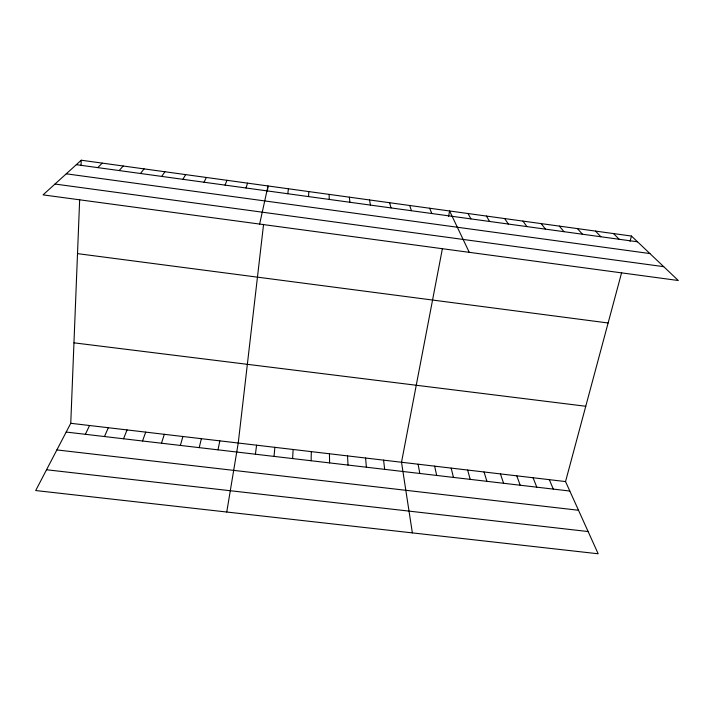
<?xml version="1.0" encoding="UTF-8"?>
<svg xmlns="http://www.w3.org/2000/svg" width="714" height="714" viewBox="0 0 714 714"><rect width="100%" height="100%" fill="white"/><g stroke="black" fill="none" stroke-linecap="round" stroke-linejoin="round"><path stroke-width="1.07" d="M311.125 460.735L311.313 451.632M621.644 272.614L565.542 481.575L598.171 553.778L35.7 490.545L70.757 423.295L79.665 199.545M81.021 165.577L81.235 160.222L631.462 236.048L678.3 280.513L43.054 194.877L81.235 160.222M308.555 196.591L308.814 191.584M292.606 458.566L293.124 449.49M274.033 456.398L274.872 447.339M263.573 224.339L238.235 443.019L226.749 512.018M267.375 191.495L268.018 185.961L259.637 224.08M255.416 454.211L256.585 445.179M287.778 193.735L288.447 188.782M442.43 248.454L401.518 462.261L412.362 532.885M448.562 216.387L449.597 210.987L469.259 252.337M218.002 449.838L219.832 440.85M199.215 447.633L201.384 438.682M630.043 241.314L631.462 236.048M180.374 445.429L182.882 436.504M246.035 187.996L247.526 183.141M161.48 443.216L164.327 434.317M142.532 440.993L145.718 432.122M123.531 438.771L127.056 429.926M225.062 185.113L226.972 180.303M104.467 436.54L108.341 427.722M85.359 434.299L89.58 425.508M204.017 182.222L206.346 177.465M182.909 179.321L185.658 174.618M161.73 176.412L164.907 171.753M140.48 173.493L144.085 168.888M119.167 170.566L123.201 166.005M97.782 167.62L102.254 163.122M46.535 469.758L588.122 531.546M56.87 449.927L578.501 510.269M70.757 423.295L565.542 481.575M66.188 432.059L569.808 491.036M73.961 342.836L585.757 406.257M77.514 253.631L608.114 322.987M54.987 184.042L663.725 266.67M76.327 164.675L637.513 241.796M66.259 173.814L649.901 253.55M613.505 233.576L619.216 239.279M595.503 231.095L600.867 236.753M577.439 228.605L582.463 234.228M559.339 226.106L564.006 231.693M541.176 223.607L545.496 229.149M522.96 221.099L526.932 226.597M504.7 218.582L508.314 224.035M486.386 216.056L489.643 221.474M468.018 213.522L470.919 218.903M549.325 479.665L553.314 489.099M429.667 208.238L431.818 213.531M533.072 477.755L536.785 487.162M516.775 475.836L520.203 485.225M500.434 473.909L503.584 483.28M409.684 205.489L411.434 210.728M484.056 471.981L486.921 481.325M467.634 470.044L470.205 479.371M389.639 202.722L390.986 207.917M451.168 468.107L453.452 477.407M434.656 466.162L436.665 475.444M369.522 199.956L370.477 205.096M418.109 464.216L419.823 473.471M383.579 460.146L384.676 469.357M349.351 197.171L349.905 202.267M365.586 458.022L366.371 467.206M347.548 455.898L348.013 465.055M329.109 194.387L329.261 199.429M329.457 453.765L329.591 462.904"/></g></svg>
